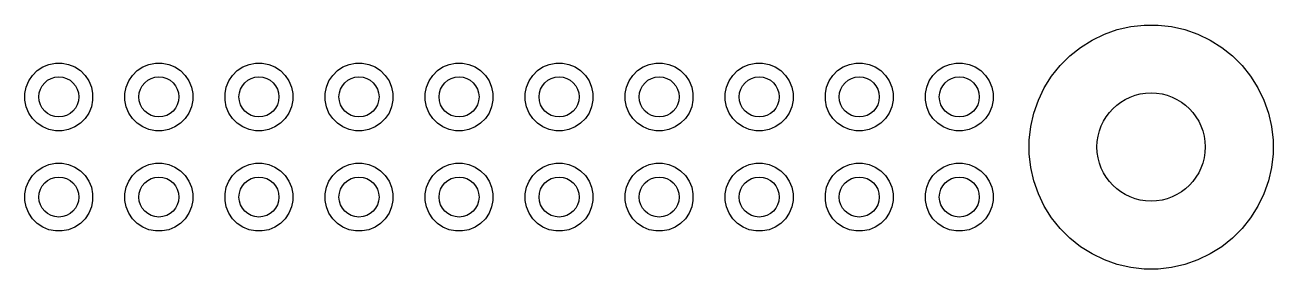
# Model space of a CAD drawing. Header units: inches. Extents: x 1.93 to 4.45, y -4.26 to -2.08.
# Drawn here: x 3.205 to 4.453, y -2.327 to -2.083 of the extents above; entities that cross this region are included whole.
import ezdxf

# ---------------------------------------------------------------- set-up
doc = ezdxf.new("R2010")
doc.units = ezdxf.units.IN
doc.header["$MEASUREMENT"] = 0
doc.layers.add('BLACK', color=250, linetype='CONTINUOUS')

msp = doc.modelspace()

# ---------------------------------------------------------------- linework, layer by layer
at = {"layer": 'BLACK', "linetype": 'CONTINUOUS'}
for p, q in [((4.3103, -2.0844), (4.3239, -2.0829)), ((4.3239, -2.0829), (4.3376, -2.0829)), ((4.3376, -2.0829), (4.3512, -2.0844)), ((4.2717, -2.0979), (4.284, -2.092)), ((4.284, -2.092), (4.2969, -2.0874)), ((4.2969, -2.0874), (4.3103, -2.0844)), ((4.3512, -2.0844), (4.3645, -2.0874)), ((4.3645, -2.0874), (4.3774, -2.092)), ((4.3774, -2.092), (4.3897, -2.0979)), ((4.2494, -2.1137), (4.2601, -2.1052)), ((4.2601, -2.1052), (4.2717, -2.0979)), ((4.3897, -2.0979), (4.4013, -2.1052)), ((4.4013, -2.1052), (4.412, -2.1137)), ((4.2397, -2.1234), (4.2494, -2.1137)), ((4.412, -2.1137), (4.4217, -2.1234)), ((3.2127, -2.1332), (3.2174, -2.1284)), ((3.2174, -2.1284), (3.2229, -2.1247)), ((3.2229, -2.1247), (3.2291, -2.1222)), ((3.2291, -2.1222), (3.2356, -2.1209)), ((3.2356, -2.1209), (3.2423, -2.1209)), ((3.2423, -2.1209), (3.2488, -2.1222)), ((3.2488, -2.1222), (3.255, -2.1247)), ((3.255, -2.1247), (3.2605, -2.1284)), ((3.2605, -2.1284), (3.2653, -2.1332)), ((3.3127, -2.1332), (3.3174, -2.1284)), ((3.3174, -2.1284), (3.3229, -2.1247)), ((3.3229, -2.1247), (3.3291, -2.1222)), ((3.3291, -2.1222), (3.3356, -2.1209)), ((3.3356, -2.1209), (3.3423, -2.1209)), ((3.3423, -2.1209), (3.3488, -2.1222)), ((3.3488, -2.1222), (3.355, -2.1247)), ((3.355, -2.1247), (3.3605, -2.1284)), ((3.3605, -2.1284), (3.3653, -2.1332)), ((3.4127, -2.1332), (3.4174, -2.1284)), ((3.4174, -2.1284), (3.4229, -2.1247)), ((3.4229, -2.1247), (3.4291, -2.1222)), ((3.4291, -2.1222), (3.4356, -2.1209)), ((3.4356, -2.1209), (3.4423, -2.1209)), ((3.4423, -2.1209), (3.4488, -2.1222)), ((3.4488, -2.1222), (3.455, -2.1247)), ((3.455, -2.1247), (3.4605, -2.1284)), ((3.4605, -2.1284), (3.4653, -2.1332)), ((3.5127, -2.1332), (3.5174, -2.1284)), ((3.5174, -2.1284), (3.5229, -2.1247)), ((3.5229, -2.1247), (3.5291, -2.1222)), ((3.5291, -2.1222), (3.5356, -2.1209)), ((3.5356, -2.1209), (3.5423, -2.1209)), ((3.5423, -2.1209), (3.5488, -2.1222)), ((3.5488, -2.1222), (3.555, -2.1247)), ((3.555, -2.1247), (3.5605, -2.1284)), ((3.5605, -2.1284), (3.5653, -2.1332)), ((3.6127, -2.1332), (3.6174, -2.1284)), ((3.6174, -2.1284), (3.6229, -2.1247)), ((3.6229, -2.1247), (3.6291, -2.1222)), ((3.6291, -2.1222), (3.6356, -2.1209)), ((3.6356, -2.1209), (3.6423, -2.1209)), ((3.6423, -2.1209), (3.6488, -2.1222)), ((3.6488, -2.1222), (3.655, -2.1247)), ((3.655, -2.1247), (3.6605, -2.1284)), ((3.6605, -2.1284), (3.6653, -2.1332)), ((3.7127, -2.1332), (3.7174, -2.1284)), ((3.7174, -2.1284), (3.7229, -2.1247)), ((3.7229, -2.1247), (3.7291, -2.1222)), ((3.7291, -2.1222), (3.7356, -2.1209)), ((3.7356, -2.1209), (3.7423, -2.1209)), ((3.7423, -2.1209), (3.7488, -2.1222)), ((3.7488, -2.1222), (3.755, -2.1247)), ((3.755, -2.1247), (3.7605, -2.1284)), ((3.7605, -2.1284), (3.7653, -2.1332)), ((3.8127, -2.1332), (3.8174, -2.1284)), ((3.8174, -2.1284), (3.8229, -2.1247)), ((3.8229, -2.1247), (3.8291, -2.1222)), ((3.8291, -2.1222), (3.8356, -2.1209)), ((3.8356, -2.1209), (3.8423, -2.1209)), ((3.8423, -2.1209), (3.8488, -2.1222)), ((3.8488, -2.1222), (3.855, -2.1247)), ((3.855, -2.1247), (3.8605, -2.1284)), ((3.8605, -2.1284), (3.8653, -2.1332)), ((3.9127, -2.1332), (3.9174, -2.1284)), ((3.9174, -2.1284), (3.9229, -2.1247)), ((3.9229, -2.1247), (3.9291, -2.1222)), ((3.9291, -2.1222), (3.9356, -2.1209)), ((3.9356, -2.1209), (3.9423, -2.1209)), ((3.9423, -2.1209), (3.9488, -2.1222)), ((3.9488, -2.1222), (3.955, -2.1247)), ((3.955, -2.1247), (3.9605, -2.1284)), ((3.9605, -2.1284), (3.9653, -2.1332)), ((4.0127, -2.1332), (4.0174, -2.1284)), ((4.0174, -2.1284), (4.0229, -2.1247)), ((4.0229, -2.1247), (4.0291, -2.1222)), ((4.0291, -2.1222), (4.0356, -2.1209)), ((4.0356, -2.1209), (4.0423, -2.1209)), ((4.0423, -2.1209), (4.0488, -2.1222)), ((4.0488, -2.1222), (4.055, -2.1247)), ((4.055, -2.1247), (4.0605, -2.1284)), ((4.0605, -2.1284), (4.0653, -2.1332)), ((4.1127, -2.1332), (4.1174, -2.1284)), ((4.1174, -2.1284), (4.1229, -2.1247)), ((4.1229, -2.1247), (4.1291, -2.1222)), ((4.1291, -2.1222), (4.1356, -2.1209)), ((4.1356, -2.1209), (4.1423, -2.1209)), ((4.1423, -2.1209), (4.1488, -2.1222)), ((4.1488, -2.1222), (4.155, -2.1247)), ((4.155, -2.1247), (4.1605, -2.1284)), ((4.1605, -2.1284), (4.1653, -2.1332)), ((4.2312, -2.1341), (4.2397, -2.1234)), ((4.4217, -2.1234), (4.4302, -2.1341)), ((3.2051, -2.1514), (3.2064, -2.1449)), ((3.2064, -2.1449), (3.209, -2.1387)), ((3.209, -2.1387), (3.2127, -2.1332)), ((3.2653, -2.1332), (3.269, -2.1387)), ((3.269, -2.1387), (3.2715, -2.1449)), ((3.2715, -2.1449), (3.2728, -2.1514)), ((3.3051, -2.1514), (3.3064, -2.1449)), ((3.3064, -2.1449), (3.309, -2.1387)), ((3.309, -2.1387), (3.3127, -2.1332)), ((3.3653, -2.1332), (3.369, -2.1387)), ((3.369, -2.1387), (3.3715, -2.1449)), ((3.3715, -2.1449), (3.3728, -2.1514)), ((3.4051, -2.1514), (3.4064, -2.1449)), ((3.4064, -2.1449), (3.409, -2.1387)), ((3.409, -2.1387), (3.4127, -2.1332)), ((3.4653, -2.1332), (3.469, -2.1387)), ((3.469, -2.1387), (3.4715, -2.1449)), ((3.4715, -2.1449), (3.4728, -2.1514)), ((3.5051, -2.1514), (3.5064, -2.1449)), ((3.5064, -2.1449), (3.509, -2.1387)), ((3.509, -2.1387), (3.5127, -2.1332)), ((3.5653, -2.1332), (3.569, -2.1387)), ((3.569, -2.1387), (3.5715, -2.1449)), ((3.5715, -2.1449), (3.5728, -2.1514)), ((3.6051, -2.1514), (3.6064, -2.1449)), ((3.6064, -2.1449), (3.609, -2.1387)), ((3.609, -2.1387), (3.6127, -2.1332)), ((3.6653, -2.1332), (3.669, -2.1387)), ((3.669, -2.1387), (3.6715, -2.1449)), ((3.6715, -2.1449), (3.6728, -2.1514)), ((3.7051, -2.1514), (3.7064, -2.1449)), ((3.7064, -2.1449), (3.709, -2.1387)), ((3.709, -2.1387), (3.7127, -2.1332)), ((3.7653, -2.1332), (3.769, -2.1387)), ((3.769, -2.1387), (3.7715, -2.1449)), ((3.7715, -2.1449), (3.7728, -2.1514)), ((3.8051, -2.1514), (3.8064, -2.1449)), ((3.8064, -2.1449), (3.809, -2.1387)), ((3.809, -2.1387), (3.8127, -2.1332)), ((3.8653, -2.1332), (3.869, -2.1387)), ((3.869, -2.1387), (3.8715, -2.1449)), ((3.8715, -2.1449), (3.8728, -2.1514)), ((3.9051, -2.1514), (3.9064, -2.1449)), ((3.9064, -2.1449), (3.909, -2.1387)), ((3.909, -2.1387), (3.9127, -2.1332)), ((3.9653, -2.1332), (3.969, -2.1387)), ((3.969, -2.1387), (3.9715, -2.1449)), ((3.9715, -2.1449), (3.9728, -2.1514)), ((4.0051, -2.1514), (4.0064, -2.1449)), ((4.0064, -2.1449), (4.009, -2.1387)), ((4.009, -2.1387), (4.0127, -2.1332)), ((4.0653, -2.1332), (4.069, -2.1387)), ((4.069, -2.1387), (4.0715, -2.1449)), ((4.0715, -2.1449), (4.0728, -2.1514)), ((4.1051, -2.1514), (4.1064, -2.1449)), ((4.1064, -2.1449), (4.109, -2.1387)), ((4.109, -2.1387), (4.1127, -2.1332)), ((4.1653, -2.1332), (4.169, -2.1387)), ((4.169, -2.1387), (4.1715, -2.1449)), ((4.1715, -2.1449), (4.1728, -2.1514)), ((4.2239, -2.1457), (4.2312, -2.1341)), ((4.4302, -2.1341), (4.4375, -2.1457)), ((3.2051, -2.1581), (3.2051, -2.1514)), ((3.2728, -2.1514), (3.2728, -2.1581)), ((3.3051, -2.1581), (3.3051, -2.1514)), ((3.3728, -2.1514), (3.3728, -2.1581)), ((3.4051, -2.1581), (3.4051, -2.1514)), ((3.4728, -2.1514), (3.4728, -2.1581)), ((3.5051, -2.1581), (3.5051, -2.1514)), ((3.5728, -2.1514), (3.5728, -2.1581)), ((3.6051, -2.1581), (3.6051, -2.1514)), ((3.6728, -2.1514), (3.6728, -2.1581)), ((3.7051, -2.1581), (3.7051, -2.1514)), ((3.7728, -2.1514), (3.7728, -2.1581)), ((3.8051, -2.1581), (3.8051, -2.1514)), ((3.8728, -2.1514), (3.8728, -2.1581)), ((3.9051, -2.1581), (3.9051, -2.1514)), ((3.9728, -2.1514), (3.9728, -2.1581)), ((4.0051, -2.1581), (4.0051, -2.1514)), ((4.0728, -2.1514), (4.0728, -2.1581)), ((4.1051, -2.1581), (4.1051, -2.1514)), ((4.1728, -2.1514), (4.1728, -2.1581)), ((4.2134, -2.1709), (4.218, -2.158)), ((4.218, -2.158), (4.2239, -2.1457)), ((4.4375, -2.1457), (4.4435, -2.158)), ((4.4435, -2.158), (4.448, -2.1709)), ((3.2064, -2.1646), (3.2051, -2.1581)), ((3.209, -2.1708), (3.2064, -2.1646)), ((3.2715, -2.1646), (3.269, -2.1708)), ((3.2728, -2.1581), (3.2715, -2.1646)), ((3.3064, -2.1646), (3.3051, -2.1581)), ((3.309, -2.1708), (3.3064, -2.1646)), ((3.3715, -2.1646), (3.369, -2.1708)), ((3.3728, -2.1581), (3.3715, -2.1646)), ((3.4064, -2.1646), (3.4051, -2.1581)), ((3.409, -2.1708), (3.4064, -2.1646)), ((3.4715, -2.1646), (3.469, -2.1708)), ((3.4728, -2.1581), (3.4715, -2.1646)), ((3.5064, -2.1646), (3.5051, -2.1581)), ((3.509, -2.1708), (3.5064, -2.1646)), ((3.5715, -2.1646), (3.569, -2.1708)), ((3.5728, -2.1581), (3.5715, -2.1646)), ((3.6064, -2.1646), (3.6051, -2.1581)), ((3.609, -2.1708), (3.6064, -2.1646)), ((3.6715, -2.1646), (3.669, -2.1708)), ((3.6728, -2.1581), (3.6715, -2.1646)), ((3.7064, -2.1646), (3.7051, -2.1581)), ((3.709, -2.1708), (3.7064, -2.1646)), ((3.7715, -2.1646), (3.769, -2.1708)), ((3.7728, -2.1581), (3.7715, -2.1646)), ((3.8064, -2.1646), (3.8051, -2.1581)), ((3.809, -2.1708), (3.8064, -2.1646)), ((3.8715, -2.1646), (3.869, -2.1708)), ((3.8728, -2.1581), (3.8715, -2.1646)), ((3.9064, -2.1646), (3.9051, -2.1581)), ((3.909, -2.1708), (3.9064, -2.1646)), ((3.9715, -2.1646), (3.969, -2.1708)), ((3.9728, -2.1581), (3.9715, -2.1646)), ((4.0064, -2.1646), (4.0051, -2.1581)), ((4.009, -2.1708), (4.0064, -2.1646)), ((4.0715, -2.1646), (4.069, -2.1708)), ((4.0728, -2.1581), (4.0715, -2.1646)), ((4.1064, -2.1646), (4.1051, -2.1581)), ((4.109, -2.1708), (4.1064, -2.1646)), ((4.1715, -2.1646), (4.169, -2.1708)), ((4.1728, -2.1581), (4.1715, -2.1646)), ((3.2127, -2.1763), (3.209, -2.1708)), ((3.2174, -2.181), (3.2127, -2.1763)), ((3.2229, -2.1847), (3.2174, -2.181)), ((3.2605, -2.181), (3.255, -2.1847)), ((3.2653, -2.1763), (3.2605, -2.181)), ((3.269, -2.1708), (3.2653, -2.1763)), ((3.3127, -2.1763), (3.309, -2.1708)), ((3.3174, -2.181), (3.3127, -2.1763)), ((3.3229, -2.1847), (3.3174, -2.181)), ((3.3605, -2.181), (3.355, -2.1847)), ((3.3653, -2.1763), (3.3605, -2.181)), ((3.369, -2.1708), (3.3653, -2.1763)), ((3.4127, -2.1763), (3.409, -2.1708)), ((3.4174, -2.181), (3.4127, -2.1763)), ((3.4229, -2.1847), (3.4174, -2.181)), ((3.4605, -2.181), (3.455, -2.1847)), ((3.4653, -2.1763), (3.4605, -2.181)), ((3.469, -2.1708), (3.4653, -2.1763)), ((3.5127, -2.1763), (3.509, -2.1708)), ((3.5174, -2.181), (3.5127, -2.1763)), ((3.5229, -2.1847), (3.5174, -2.181)), ((3.5605, -2.181), (3.555, -2.1847)), ((3.5653, -2.1763), (3.5605, -2.181)), ((3.569, -2.1708), (3.5653, -2.1763)), ((3.6127, -2.1763), (3.609, -2.1708)), ((3.6174, -2.181), (3.6127, -2.1763)), ((3.6229, -2.1847), (3.6174, -2.181)), ((3.6605, -2.181), (3.655, -2.1847)), ((3.6653, -2.1763), (3.6605, -2.181)), ((3.669, -2.1708), (3.6653, -2.1763)), ((3.7127, -2.1763), (3.709, -2.1708)), ((3.7174, -2.181), (3.7127, -2.1763)), ((3.7229, -2.1847), (3.7174, -2.181)), ((3.7605, -2.181), (3.755, -2.1847)), ((3.7653, -2.1763), (3.7605, -2.181)), ((3.769, -2.1708), (3.7653, -2.1763)), ((3.8127, -2.1763), (3.809, -2.1708)), ((3.8174, -2.181), (3.8127, -2.1763)), ((3.8229, -2.1847), (3.8174, -2.181)), ((3.8605, -2.181), (3.855, -2.1847)), ((3.8653, -2.1763), (3.8605, -2.181)), ((3.869, -2.1708), (3.8653, -2.1763)), ((3.9127, -2.1763), (3.909, -2.1708)), ((3.9174, -2.181), (3.9127, -2.1763)), ((3.9229, -2.1847), (3.9174, -2.181)), ((3.9605, -2.181), (3.955, -2.1847)), ((3.9653, -2.1763), (3.9605, -2.181)), ((3.969, -2.1708), (3.9653, -2.1763)), ((4.0127, -2.1763), (4.009, -2.1708)), ((4.0174, -2.181), (4.0127, -2.1763)), ((4.0229, -2.1847), (4.0174, -2.181)), ((4.0605, -2.181), (4.055, -2.1847)), ((4.0653, -2.1763), (4.0605, -2.181)), ((4.069, -2.1708), (4.0653, -2.1763)), ((4.1127, -2.1763), (4.109, -2.1708)), ((4.1174, -2.181), (4.1127, -2.1763)), ((4.1229, -2.1847), (4.1174, -2.181)), ((4.1605, -2.181), (4.155, -2.1847)), ((4.1653, -2.1763), (4.1605, -2.181)), ((4.169, -2.1708), (4.1653, -2.1763)), ((4.2104, -2.1843), (4.2134, -2.1709)), ((4.448, -2.1709), (4.451, -2.1843)), ((3.2291, -2.1873), (3.2229, -2.1847)), ((3.2356, -2.1886), (3.2291, -2.1873)), ((3.2423, -2.1886), (3.2356, -2.1886)), ((3.2488, -2.1873), (3.2423, -2.1886)), ((3.255, -2.1847), (3.2488, -2.1873)), ((3.3291, -2.1873), (3.3229, -2.1847)), ((3.3356, -2.1886), (3.3291, -2.1873)), ((3.3423, -2.1886), (3.3356, -2.1886)), ((3.3488, -2.1873), (3.3423, -2.1886)), ((3.355, -2.1847), (3.3488, -2.1873)), ((3.4291, -2.1873), (3.4229, -2.1847)), ((3.4356, -2.1886), (3.4291, -2.1873)), ((3.4423, -2.1886), (3.4356, -2.1886)), ((3.4488, -2.1873), (3.4423, -2.1886)), ((3.455, -2.1847), (3.4488, -2.1873)), ((3.5291, -2.1873), (3.5229, -2.1847)), ((3.5356, -2.1886), (3.5291, -2.1873)), ((3.5423, -2.1886), (3.5356, -2.1886)), ((3.5488, -2.1873), (3.5423, -2.1886)), ((3.555, -2.1847), (3.5488, -2.1873)), ((3.6291, -2.1873), (3.6229, -2.1847)), ((3.6356, -2.1886), (3.6291, -2.1873)), ((3.6423, -2.1886), (3.6356, -2.1886)), ((3.6488, -2.1873), (3.6423, -2.1886)), ((3.655, -2.1847), (3.6488, -2.1873)), ((3.7291, -2.1873), (3.7229, -2.1847)), ((3.7356, -2.1886), (3.7291, -2.1873)), ((3.7423, -2.1886), (3.7356, -2.1886)), ((3.7488, -2.1873), (3.7423, -2.1886)), ((3.755, -2.1847), (3.7488, -2.1873)), ((3.8291, -2.1873), (3.8229, -2.1847)), ((3.8356, -2.1886), (3.8291, -2.1873)), ((3.8423, -2.1886), (3.8356, -2.1886)), ((3.8488, -2.1873), (3.8423, -2.1886)), ((3.855, -2.1847), (3.8488, -2.1873)), ((3.9291, -2.1873), (3.9229, -2.1847)), ((3.9356, -2.1886), (3.9291, -2.1873)), ((3.9423, -2.1886), (3.9356, -2.1886)), ((3.9488, -2.1873), (3.9423, -2.1886)), ((3.955, -2.1847), (3.9488, -2.1873)), ((4.0291, -2.1873), (4.0229, -2.1847)), ((4.0356, -2.1886), (4.0291, -2.1873)), ((4.0423, -2.1886), (4.0356, -2.1886)), ((4.0488, -2.1873), (4.0423, -2.1886)), ((4.055, -2.1847), (4.0488, -2.1873)), ((4.1291, -2.1873), (4.1229, -2.1847)), ((4.1356, -2.1886), (4.1291, -2.1873)), ((4.1423, -2.1886), (4.1356, -2.1886)), ((4.1488, -2.1873), (4.1423, -2.1886)), ((4.155, -2.1847), (4.1488, -2.1873)), ((4.2089, -2.1979), (4.2104, -2.1843)), ((4.451, -2.1843), (4.4526, -2.1979)), ((4.2089, -2.2116), (4.2089, -2.1979)), ((4.4526, -2.1979), (4.4526, -2.2116)), ((4.2104, -2.2252), (4.2089, -2.2116)), ((4.4526, -2.2116), (4.451, -2.2252)), ((3.2127, -2.2332), (3.2174, -2.2284)), ((3.2174, -2.2284), (3.2229, -2.2247)), ((3.2229, -2.2247), (3.2291, -2.2222)), ((3.2291, -2.2222), (3.2356, -2.2209)), ((3.2356, -2.2209), (3.2423, -2.2209)), ((3.2423, -2.2209), (3.2488, -2.2222)), ((3.2488, -2.2222), (3.255, -2.2247)), ((3.255, -2.2247), (3.2605, -2.2284)), ((3.2605, -2.2284), (3.2653, -2.2332)), ((3.3127, -2.2332), (3.3174, -2.2284)), ((3.3174, -2.2284), (3.3229, -2.2247)), ((3.3229, -2.2247), (3.3291, -2.2222)), ((3.3291, -2.2222), (3.3356, -2.2209)), ((3.3356, -2.2209), (3.3423, -2.2209)), ((3.3423, -2.2209), (3.3488, -2.2222)), ((3.3488, -2.2222), (3.355, -2.2247)), ((3.355, -2.2247), (3.3605, -2.2284)), ((3.3605, -2.2284), (3.3653, -2.2332)), ((3.4127, -2.2332), (3.4174, -2.2284)), ((3.4174, -2.2284), (3.4229, -2.2247)), ((3.4229, -2.2247), (3.4291, -2.2222)), ((3.4291, -2.2222), (3.4356, -2.2209)), ((3.4356, -2.2209), (3.4423, -2.2209)), ((3.4423, -2.2209), (3.4488, -2.2222)), ((3.4488, -2.2222), (3.455, -2.2247)), ((3.455, -2.2247), (3.4605, -2.2284)), ((3.4605, -2.2284), (3.4653, -2.2332)), ((3.5127, -2.2332), (3.5174, -2.2284)), ((3.5174, -2.2284), (3.5229, -2.2247)), ((3.5229, -2.2247), (3.5291, -2.2222)), ((3.5291, -2.2222), (3.5356, -2.2209)), ((3.5356, -2.2209), (3.5423, -2.2209)), ((3.5423, -2.2209), (3.5488, -2.2222)), ((3.5488, -2.2222), (3.555, -2.2247)), ((3.555, -2.2247), (3.5605, -2.2284)), ((3.5605, -2.2284), (3.5653, -2.2332)), ((3.6127, -2.2332), (3.6174, -2.2284)), ((3.6174, -2.2284), (3.6229, -2.2247)), ((3.6229, -2.2247), (3.6291, -2.2222)), ((3.6291, -2.2222), (3.6356, -2.2209)), ((3.6356, -2.2209), (3.6423, -2.2209)), ((3.6423, -2.2209), (3.6488, -2.2222)), ((3.6488, -2.2222), (3.655, -2.2247)), ((3.655, -2.2247), (3.6605, -2.2284)), ((3.6605, -2.2284), (3.6653, -2.2332)), ((3.7127, -2.2332), (3.7174, -2.2284)), ((3.7174, -2.2284), (3.7229, -2.2247)), ((3.7229, -2.2247), (3.7291, -2.2222)), ((3.7291, -2.2222), (3.7356, -2.2209)), ((3.7356, -2.2209), (3.7423, -2.2209)), ((3.7423, -2.2209), (3.7488, -2.2222)), ((3.7488, -2.2222), (3.755, -2.2247)), ((3.755, -2.2247), (3.7605, -2.2284)), ((3.7605, -2.2284), (3.7653, -2.2332)), ((3.8127, -2.2332), (3.8174, -2.2284)), ((3.8174, -2.2284), (3.8229, -2.2247)), ((3.8229, -2.2247), (3.8291, -2.2222)), ((3.8291, -2.2222), (3.8356, -2.2209)), ((3.8356, -2.2209), (3.8423, -2.2209)), ((3.8423, -2.2209), (3.8488, -2.2222)), ((3.8488, -2.2222), (3.855, -2.2247)), ((3.855, -2.2247), (3.8605, -2.2284)), ((3.8605, -2.2284), (3.8653, -2.2332)), ((3.9127, -2.2332), (3.9174, -2.2284)), ((3.9174, -2.2284), (3.9229, -2.2247)), ((3.9229, -2.2247), (3.9291, -2.2222)), ((3.9291, -2.2222), (3.9356, -2.2209)), ((3.9356, -2.2209), (3.9423, -2.2209)), ((3.9423, -2.2209), (3.9488, -2.2222)), ((3.9488, -2.2222), (3.955, -2.2247)), ((3.955, -2.2247), (3.9605, -2.2284)), ((3.9605, -2.2284), (3.9653, -2.2332)), ((4.0127, -2.2332), (4.0174, -2.2284)), ((4.0174, -2.2284), (4.0229, -2.2247)), ((4.0229, -2.2247), (4.0291, -2.2222)), ((4.0291, -2.2222), (4.0356, -2.2209)), ((4.0356, -2.2209), (4.0423, -2.2209)), ((4.0423, -2.2209), (4.0488, -2.2222)), ((4.0488, -2.2222), (4.055, -2.2247)), ((4.055, -2.2247), (4.0605, -2.2284)), ((4.0605, -2.2284), (4.0653, -2.2332)), ((4.1127, -2.2332), (4.1174, -2.2284)), ((4.1174, -2.2284), (4.1229, -2.2247)), ((4.1229, -2.2247), (4.1291, -2.2222)), ((4.1291, -2.2222), (4.1356, -2.2209)), ((4.1356, -2.2209), (4.1423, -2.2209)), ((4.1423, -2.2209), (4.1488, -2.2222)), ((4.1488, -2.2222), (4.155, -2.2247)), ((4.155, -2.2247), (4.1605, -2.2284)), ((4.1605, -2.2284), (4.1653, -2.2332)), ((4.2134, -2.2385), (4.2104, -2.2252)), ((4.451, -2.2252), (4.448, -2.2385)), ((3.2051, -2.2514), (3.2064, -2.2449)), ((3.2064, -2.2449), (3.209, -2.2387)), ((3.209, -2.2387), (3.2127, -2.2332)), ((3.2653, -2.2332), (3.269, -2.2387)), ((3.269, -2.2387), (3.2715, -2.2449)), ((3.2715, -2.2449), (3.2728, -2.2514)), ((3.3051, -2.2514), (3.3064, -2.2449)), ((3.3064, -2.2449), (3.309, -2.2387)), ((3.309, -2.2387), (3.3127, -2.2332)), ((3.3653, -2.2332), (3.369, -2.2387)), ((3.369, -2.2387), (3.3715, -2.2449)), ((3.3715, -2.2449), (3.3728, -2.2514)), ((3.4051, -2.2514), (3.4064, -2.2449)), ((3.4064, -2.2449), (3.409, -2.2387)), ((3.409, -2.2387), (3.4127, -2.2332)), ((3.4653, -2.2332), (3.469, -2.2387)), ((3.469, -2.2387), (3.4715, -2.2449)), ((3.4715, -2.2449), (3.4728, -2.2514)), ((3.5051, -2.2514), (3.5064, -2.2449)), ((3.5064, -2.2449), (3.509, -2.2387)), ((3.509, -2.2387), (3.5127, -2.2332)), ((3.5653, -2.2332), (3.569, -2.2387)), ((3.569, -2.2387), (3.5715, -2.2449)), ((3.5715, -2.2449), (3.5728, -2.2514)), ((3.6051, -2.2514), (3.6064, -2.2449)), ((3.6064, -2.2449), (3.609, -2.2387)), ((3.609, -2.2387), (3.6127, -2.2332)), ((3.6653, -2.2332), (3.669, -2.2387)), ((3.669, -2.2387), (3.6715, -2.2449)), ((3.6715, -2.2449), (3.6728, -2.2514)), ((3.7051, -2.2514), (3.7064, -2.2449)), ((3.7064, -2.2449), (3.709, -2.2387)), ((3.709, -2.2387), (3.7127, -2.2332)), ((3.7653, -2.2332), (3.769, -2.2387)), ((3.769, -2.2387), (3.7715, -2.2449)), ((3.7715, -2.2449), (3.7728, -2.2514)), ((3.8051, -2.2514), (3.8064, -2.2449)), ((3.8064, -2.2449), (3.809, -2.2387)), ((3.809, -2.2387), (3.8127, -2.2332)), ((3.8653, -2.2332), (3.869, -2.2387)), ((3.869, -2.2387), (3.8715, -2.2449)), ((3.8715, -2.2449), (3.8728, -2.2514)), ((3.9051, -2.2514), (3.9064, -2.2449)), ((3.9064, -2.2449), (3.909, -2.2387)), ((3.909, -2.2387), (3.9127, -2.2332)), ((3.9653, -2.2332), (3.969, -2.2387)), ((3.969, -2.2387), (3.9715, -2.2449)), ((3.9715, -2.2449), (3.9728, -2.2514)), ((4.0051, -2.2514), (4.0064, -2.2449)), ((4.0064, -2.2449), (4.009, -2.2387)), ((4.009, -2.2387), (4.0127, -2.2332)), ((4.0653, -2.2332), (4.069, -2.2387)), ((4.069, -2.2387), (4.0715, -2.2449)), ((4.0715, -2.2449), (4.0728, -2.2514)), ((4.1051, -2.2514), (4.1064, -2.2449)), ((4.1064, -2.2449), (4.109, -2.2387)), ((4.109, -2.2387), (4.1127, -2.2332)), ((4.1653, -2.2332), (4.169, -2.2387)), ((4.169, -2.2387), (4.1715, -2.2449)), ((4.1715, -2.2449), (4.1728, -2.2514)), ((4.218, -2.2514), (4.2134, -2.2385)), ((4.448, -2.2385), (4.4435, -2.2514)), ((3.2051, -2.2581), (3.2051, -2.2514)), ((3.2728, -2.2514), (3.2728, -2.2581)), ((3.3051, -2.2581), (3.3051, -2.2514)), ((3.3728, -2.2514), (3.3728, -2.2581)), ((3.4051, -2.2581), (3.4051, -2.2514)), ((3.4728, -2.2514), (3.4728, -2.2581)), ((3.5051, -2.2581), (3.5051, -2.2514)), ((3.5728, -2.2514), (3.5728, -2.2581)), ((3.6051, -2.2581), (3.6051, -2.2514)), ((3.6728, -2.2514), (3.6728, -2.2581)), ((3.7051, -2.2581), (3.7051, -2.2514)), ((3.7728, -2.2514), (3.7728, -2.2581)), ((3.8051, -2.2581), (3.8051, -2.2514)), ((3.8728, -2.2514), (3.8728, -2.2581)), ((3.9051, -2.2581), (3.9051, -2.2514)), ((3.9728, -2.2514), (3.9728, -2.2581)), ((4.0051, -2.2581), (4.0051, -2.2514)), ((4.0728, -2.2514), (4.0728, -2.2581)), ((4.1051, -2.2581), (4.1051, -2.2514)), ((4.1728, -2.2514), (4.1728, -2.2581)), ((4.2239, -2.2638), (4.218, -2.2514)), ((4.4435, -2.2514), (4.4375, -2.2638)), ((3.2064, -2.2646), (3.2051, -2.2581)), ((3.209, -2.2708), (3.2064, -2.2646)), ((3.2715, -2.2646), (3.269, -2.2708)), ((3.2728, -2.2581), (3.2715, -2.2646)), ((3.3064, -2.2646), (3.3051, -2.2581)), ((3.309, -2.2708), (3.3064, -2.2646)), ((3.3715, -2.2646), (3.369, -2.2708)), ((3.3728, -2.2581), (3.3715, -2.2646)), ((3.4064, -2.2646), (3.4051, -2.2581)), ((3.409, -2.2708), (3.4064, -2.2646)), ((3.4715, -2.2646), (3.469, -2.2708)), ((3.4728, -2.2581), (3.4715, -2.2646)), ((3.5064, -2.2646), (3.5051, -2.2581)), ((3.509, -2.2708), (3.5064, -2.2646)), ((3.5715, -2.2646), (3.569, -2.2708)), ((3.5728, -2.2581), (3.5715, -2.2646)), ((3.6064, -2.2646), (3.6051, -2.2581)), ((3.609, -2.2708), (3.6064, -2.2646)), ((3.6715, -2.2646), (3.669, -2.2708)), ((3.6728, -2.2581), (3.6715, -2.2646)), ((3.7064, -2.2646), (3.7051, -2.2581)), ((3.709, -2.2708), (3.7064, -2.2646)), ((3.7715, -2.2646), (3.769, -2.2708)), ((3.7728, -2.2581), (3.7715, -2.2646)), ((3.8064, -2.2646), (3.8051, -2.2581)), ((3.809, -2.2708), (3.8064, -2.2646)), ((3.8715, -2.2646), (3.869, -2.2708)), ((3.8728, -2.2581), (3.8715, -2.2646)), ((3.9064, -2.2646), (3.9051, -2.2581)), ((3.909, -2.2708), (3.9064, -2.2646)), ((3.9715, -2.2646), (3.969, -2.2708)), ((3.9728, -2.2581), (3.9715, -2.2646)), ((4.0064, -2.2646), (4.0051, -2.2581)), ((4.009, -2.2708), (4.0064, -2.2646)), ((4.0715, -2.2646), (4.069, -2.2708)), ((4.0728, -2.2581), (4.0715, -2.2646)), ((4.1064, -2.2646), (4.1051, -2.2581)), ((4.109, -2.2708), (4.1064, -2.2646)), ((4.1715, -2.2646), (4.169, -2.2708)), ((4.1728, -2.2581), (4.1715, -2.2646)), ((4.2312, -2.2753), (4.2239, -2.2638)), ((4.4375, -2.2638), (4.4302, -2.2753)), ((3.2127, -2.2763), (3.209, -2.2708)), ((3.2174, -2.281), (3.2127, -2.2763)), ((3.2229, -2.2847), (3.2174, -2.281)), ((3.2605, -2.281), (3.255, -2.2847)), ((3.2653, -2.2763), (3.2605, -2.281)), ((3.269, -2.2708), (3.2653, -2.2763)), ((3.3127, -2.2763), (3.309, -2.2708)), ((3.3174, -2.281), (3.3127, -2.2763)), ((3.3229, -2.2847), (3.3174, -2.281)), ((3.3605, -2.281), (3.355, -2.2847)), ((3.3653, -2.2763), (3.3605, -2.281)), ((3.369, -2.2708), (3.3653, -2.2763)), ((3.4127, -2.2763), (3.409, -2.2708)), ((3.4174, -2.281), (3.4127, -2.2763)), ((3.4229, -2.2847), (3.4174, -2.281)), ((3.4605, -2.281), (3.455, -2.2847)), ((3.4653, -2.2763), (3.4605, -2.281)), ((3.469, -2.2708), (3.4653, -2.2763)), ((3.5127, -2.2763), (3.509, -2.2708)), ((3.5174, -2.281), (3.5127, -2.2763)), ((3.5229, -2.2847), (3.5174, -2.281)), ((3.5605, -2.281), (3.555, -2.2847)), ((3.5653, -2.2763), (3.5605, -2.281)), ((3.569, -2.2708), (3.5653, -2.2763)), ((3.6127, -2.2763), (3.609, -2.2708)), ((3.6174, -2.281), (3.6127, -2.2763)), ((3.6229, -2.2847), (3.6174, -2.281)), ((3.6605, -2.281), (3.655, -2.2847)), ((3.6653, -2.2763), (3.6605, -2.281)), ((3.669, -2.2708), (3.6653, -2.2763)), ((3.7127, -2.2763), (3.709, -2.2708)), ((3.7174, -2.281), (3.7127, -2.2763)), ((3.7229, -2.2847), (3.7174, -2.281)), ((3.7605, -2.281), (3.755, -2.2847)), ((3.7653, -2.2763), (3.7605, -2.281)), ((3.769, -2.2708), (3.7653, -2.2763)), ((3.8127, -2.2763), (3.809, -2.2708)), ((3.8174, -2.281), (3.8127, -2.2763)), ((3.8229, -2.2847), (3.8174, -2.281)), ((3.8605, -2.281), (3.855, -2.2847)), ((3.8653, -2.2763), (3.8605, -2.281)), ((3.869, -2.2708), (3.8653, -2.2763)), ((3.9127, -2.2763), (3.909, -2.2708)), ((3.9174, -2.281), (3.9127, -2.2763)), ((3.9229, -2.2847), (3.9174, -2.281)), ((3.9605, -2.281), (3.955, -2.2847)), ((3.9653, -2.2763), (3.9605, -2.281)), ((3.969, -2.2708), (3.9653, -2.2763)), ((4.0127, -2.2763), (4.009, -2.2708)), ((4.0174, -2.281), (4.0127, -2.2763)), ((4.0229, -2.2847), (4.0174, -2.281)), ((4.0605, -2.281), (4.055, -2.2847)), ((4.0653, -2.2763), (4.0605, -2.281)), ((4.069, -2.2708), (4.0653, -2.2763)), ((4.1127, -2.2763), (4.109, -2.2708)), ((4.1174, -2.281), (4.1127, -2.2763)), ((4.1229, -2.2847), (4.1174, -2.281)), ((4.1605, -2.281), (4.155, -2.2847)), ((4.1653, -2.2763), (4.1605, -2.281)), ((4.169, -2.2708), (4.1653, -2.2763)), ((4.2397, -2.2861), (4.2312, -2.2753)), ((4.4302, -2.2753), (4.4217, -2.2861)), ((3.2291, -2.2873), (3.2229, -2.2847)), ((3.2356, -2.2886), (3.2291, -2.2873)), ((3.2423, -2.2886), (3.2356, -2.2886)), ((3.2488, -2.2873), (3.2423, -2.2886)), ((3.255, -2.2847), (3.2488, -2.2873)), ((3.3291, -2.2873), (3.3229, -2.2847)), ((3.3356, -2.2886), (3.3291, -2.2873)), ((3.3423, -2.2886), (3.3356, -2.2886)), ((3.3488, -2.2873), (3.3423, -2.2886)), ((3.355, -2.2847), (3.3488, -2.2873)), ((3.4291, -2.2873), (3.4229, -2.2847)), ((3.4356, -2.2886), (3.4291, -2.2873)), ((3.4423, -2.2886), (3.4356, -2.2886)), ((3.4488, -2.2873), (3.4423, -2.2886)), ((3.455, -2.2847), (3.4488, -2.2873)), ((3.5291, -2.2873), (3.5229, -2.2847)), ((3.5356, -2.2886), (3.5291, -2.2873)), ((3.5423, -2.2886), (3.5356, -2.2886)), ((3.5488, -2.2873), (3.5423, -2.2886)), ((3.555, -2.2847), (3.5488, -2.2873)), ((3.6291, -2.2873), (3.6229, -2.2847)), ((3.6356, -2.2886), (3.6291, -2.2873)), ((3.6423, -2.2886), (3.6356, -2.2886)), ((3.6488, -2.2873), (3.6423, -2.2886)), ((3.655, -2.2847), (3.6488, -2.2873)), ((3.7291, -2.2873), (3.7229, -2.2847)), ((3.7356, -2.2886), (3.7291, -2.2873)), ((3.7423, -2.2886), (3.7356, -2.2886)), ((3.7488, -2.2873), (3.7423, -2.2886)), ((3.755, -2.2847), (3.7488, -2.2873)), ((3.8291, -2.2873), (3.8229, -2.2847)), ((3.8356, -2.2886), (3.8291, -2.2873)), ((3.8423, -2.2886), (3.8356, -2.2886)), ((3.8488, -2.2873), (3.8423, -2.2886)), ((3.855, -2.2847), (3.8488, -2.2873)), ((3.9291, -2.2873), (3.9229, -2.2847)), ((3.9356, -2.2886), (3.9291, -2.2873)), ((3.9423, -2.2886), (3.9356, -2.2886)), ((3.9488, -2.2873), (3.9423, -2.2886)), ((3.955, -2.2847), (3.9488, -2.2873)), ((4.0291, -2.2873), (4.0229, -2.2847)), ((4.0356, -2.2886), (4.0291, -2.2873)), ((4.0423, -2.2886), (4.0356, -2.2886)), ((4.0488, -2.2873), (4.0423, -2.2886)), ((4.055, -2.2847), (4.0488, -2.2873)), ((4.1291, -2.2873), (4.1229, -2.2847)), ((4.1356, -2.2886), (4.1291, -2.2873)), ((4.1423, -2.2886), (4.1356, -2.2886)), ((4.1488, -2.2873), (4.1423, -2.2886)), ((4.155, -2.2847), (4.1488, -2.2873)), ((4.2494, -2.2957), (4.2397, -2.2861)), ((4.4217, -2.2861), (4.412, -2.2957)), ((4.2601, -2.3043), (4.2494, -2.2957)), ((4.2717, -2.3115), (4.2601, -2.3043)), ((4.4013, -2.3043), (4.3897, -2.3115)), ((4.412, -2.2957), (4.4013, -2.3043)), ((4.284, -2.3175), (4.2717, -2.3115)), ((4.2969, -2.322), (4.284, -2.3175)), ((4.3774, -2.3175), (4.3645, -2.322)), ((4.3897, -2.3115), (4.3774, -2.3175)), ((4.3103, -2.325), (4.2969, -2.322)), ((4.3239, -2.3266), (4.3103, -2.325)), ((4.3376, -2.3266), (4.3239, -2.3266)), ((4.3512, -2.325), (4.3376, -2.3266)), ((4.3645, -2.322), (4.3512, -2.325))]:
    msp.add_line(p, q, dxfattribs=at)
at = {"layer": 'BLACK'}
for centre, radius in [((3.239, -2.1547), 0.02), ((3.339, -2.1547), 0.02), ((3.439, -2.1547), 0.02), ((3.539, -2.1547), 0.02), ((3.639, -2.1547), 0.02), ((3.739, -2.1547), 0.02), ((3.839, -2.1547), 0.02), ((3.939, -2.1547), 0.02), ((4.039, -2.1547), 0.02), ((4.139, -2.1547), 0.02), ((4.3307, -2.2047), 0.0541), ((4.3307, -2.2047), 0.0541), ((3.239, -2.2547), 0.02), ((3.339, -2.2547), 0.02), ((3.439, -2.2547), 0.02), ((3.539, -2.2547), 0.02), ((3.639, -2.2547), 0.02), ((3.739, -2.2547), 0.02), ((3.839, -2.2547), 0.02), ((3.939, -2.2547), 0.02), ((4.039, -2.2547), 0.02), ((4.139, -2.2547), 0.02)]:
    msp.add_circle(centre, radius, dxfattribs=at)
at = {"layer": 'WHITE'}
for centre in [(3.239, -2.1547), (3.339, -2.1547), (3.439, -2.1547), (3.539, -2.1547), (3.639, -2.1547), (3.739, -2.1547), (3.839, -2.1547), (3.939, -2.1547), (4.039, -2.1547), (4.139, -2.1547), (3.239, -2.2547), (3.339, -2.2547), (3.439, -2.2547), (3.539, -2.2547), (3.639, -2.2547), (3.739, -2.2547), (3.839, -2.2547), (3.939, -2.2547), (4.039, -2.2547), (4.139, -2.2547)]:
    msp.add_circle(centre, 0.02, dxfattribs=at)

doc.saveas('drawing.dxf')
